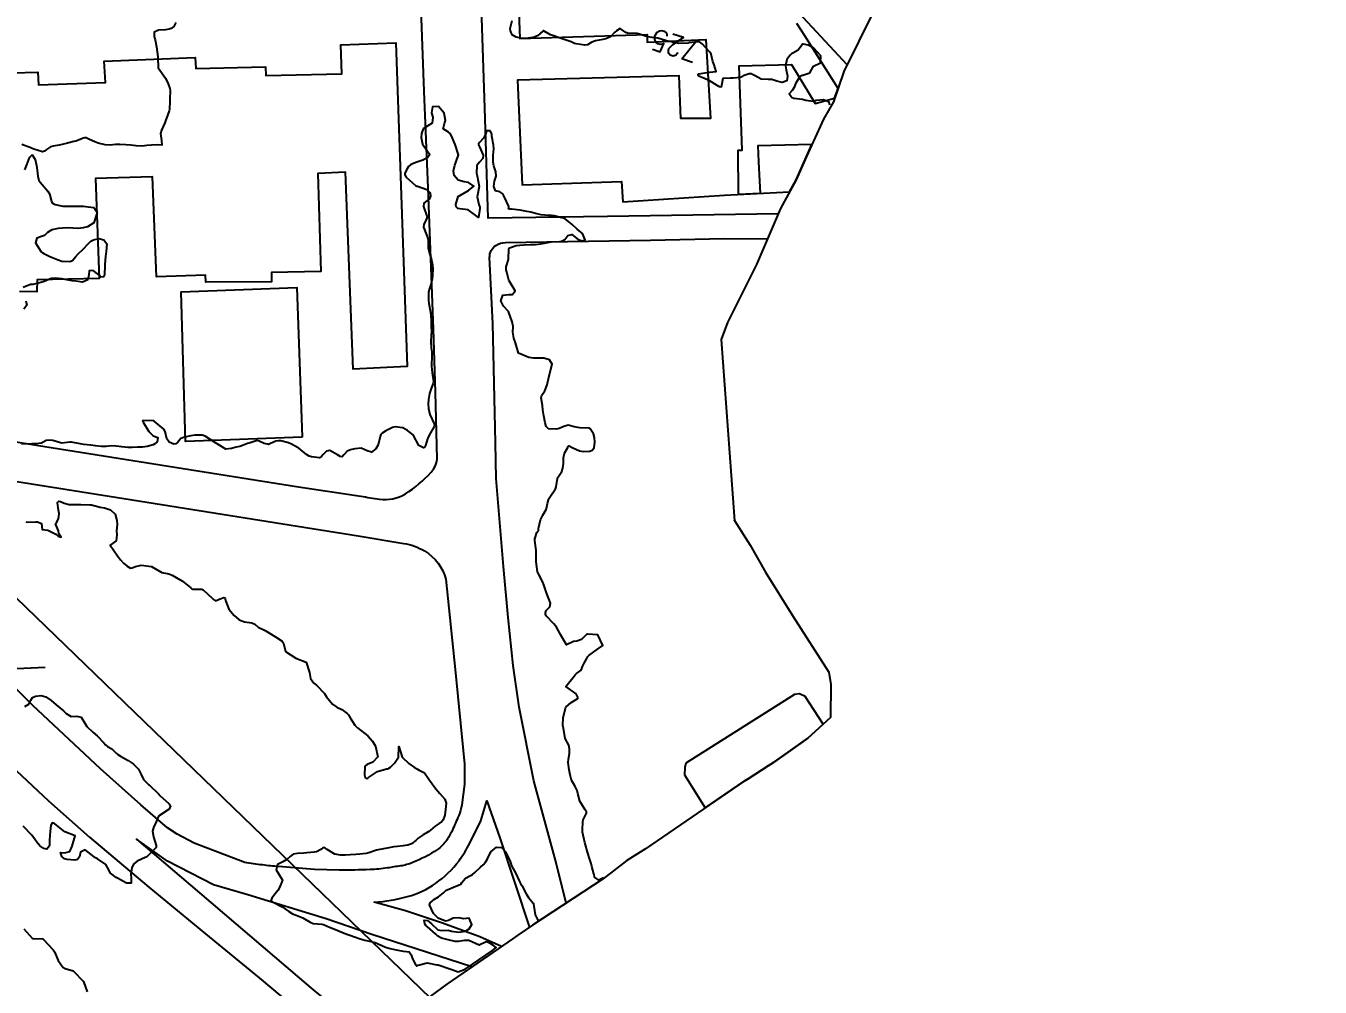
# Model space of a CAD drawing. Header units: metres. Extents: x 318500 to 325275, y 7408834 to 7428799.
# Drawn here: x 323143.9 to 323392.8, y 7418197.3 to 7418382.2 of the extents above; entities that cross this region are included whole.
import ezdxf
from ezdxf.enums import TextEntityAlignment as Align

# ---------------------------------------------------------------- set-up
doc = ezdxf.new("R2010")
doc.units = ezdxf.units.M
doc.header["$MEASUREMENT"] = 0
doc.linetypes.add('CONTINUO', pattern=[0])
for name, color, linetype in [('Area', 45, 'Continuous'), ('Cotas', 45, 'Continuous'), ('Curvas de Nivel 1m', 11, 'Continuous'), ('Curvas de Nivel 5m', 15, 'Continuous'), ('Edificações', 30, 'Continuous'), ('Linha Férrea', 20, 'Continuous'), ('Pontes_Viadutos_Tubos', 190, 'Continuous'), ('TEXTO', 45, 'Continuous'), ('Vias Primárias', 230, 'Continuous')]:
    doc.layers.add(name, color=color, linetype=linetype)
doc.styles.add('Style-STANDARD', font='STANDARD.shx')

msp = doc.modelspace()

# ---------------------------------------------------------------- linework, layer by layer
at = {"layer": 'Area'}
msp.add_lwpolyline([(323306.92, 7418385.12), (323301.18, 7418373.44), (323299.16, 7418367.65), (323297.25, 7418364.28), (323293.96, 7418357.09), (323292.01, 7418352.63), (323288.96, 7418347.12), (323284.39, 7418336.35), (323278.77, 7418325.17), (323277.55, 7418321.89), (323280.14, 7418287.01), (323280.12, 7418287.04), (323283.13, 7418282.34), (323286.11, 7418277.09), (323291.3, 7418268.75), (323298.31, 7418257.85), (323298.69, 7418255.47), (323298.58, 7418249.18), (323294.24, 7418245.16), (323290.47, 7418242.49), (323287.66, 7418240.47), (323286.6, 7418239.85), (323282.77, 7418237.32), (323281.98, 7418236.92), (323263.01, 7418223.88), (323259.44, 7418221.62), (323254.88, 7418218.11), (323241.32, 7418209.2), (323238.46, 7418207.24), (323237.36, 7418206.51), (323232.83, 7418203.36), (323224.8, 7418197.83), (323221.67, 7418195.52)], dxfattribs=at)
at = {"layer": 'Curvas de Nivel 1m', "elevation": 724, "flags": 128}
for points in [[(323254.96, 7418218.3), (323254.05, 7418217.84), (323253.25, 7418218.4), (323253.14, 7418218.92), (323253.12, 7418219.04), (323252.72, 7418220.49), (323252.57, 7418221.05), (323252.27, 7418222.03), (323251.97, 7418223.06), (323251.34, 7418225.07), (323250.94, 7418227.07), (323250.91, 7418227.54), (323250.98, 7418229.07), (323251.04, 7418229.43), (323251.41, 7418230.2), (323251.71, 7418230.77), (323251.66, 7418231.07), (323251.57, 7418231.21), (323251.42, 7418231.37), (323250.41, 7418233.08), (323250.02, 7418234.53), (323249.88, 7418235.09), (323249.48, 7418235.9), (323248.81, 7418237.1), (323248.51, 7418238.11), (323248.33, 7418239.11), (323248.14, 7418240.51), (323248.2, 7418241.11), (323248.42, 7418242.25), (323248.42, 7418243.11), (323248.29, 7418243.82), (323247.6, 7418245.12), (323247.23, 7418247.13), (323247.15, 7418247.61), (323247.21, 7418249.13), (323247.68, 7418251.12), (323248.75, 7418252.05), (323249.7, 7418252.61), (323249.99, 7418252.8), (323250, 7418253.09), (323249.72, 7418253.72), (323247.74, 7418255.12), (323249.28, 7418257.1), (323249.49, 7418257.37), (323249.77, 7418257.64), (323250.63, 7418258.23), (323250.95, 7418259.08), (323251.24, 7418259.63), (323251.81, 7418260.61), (323251.97, 7418260.91), (323252.11, 7418261.07), (323253.83, 7418262.29), (323254.84, 7418263.02), (323253.87, 7418265.04), (323251.87, 7418265.2), (323251.77, 7418265.18), (323251.65, 7418265.07), (323250.75, 7418264.19), (323249.85, 7418263.87), (323249.17, 7418263.78), (323247.84, 7418263.12), (323246.71, 7418265.14), (323245.89, 7418266.51), (323245.38, 7418267.16), (323243.92, 7418268.73), (323243.78, 7418269.04), (323243.77, 7418269.17), (323243.78, 7418269.32), (323243.93, 7418269.76), (323244.65, 7418270.45), (323244.76, 7418271.16), (323243.98, 7418273.17), (323243.48, 7418274.66), (323243.27, 7418275.18), (323242.44, 7418276.78), (323242.27, 7418277.2), (323242.05, 7418278.59), (323242.02, 7418279.2), (323242, 7418281.13), (323242, 7418281.2), (323241.98, 7418281.3), (323241.76, 7418283.21), (323241.77, 7418283.55), (323242.13, 7418284.72), (323242.31, 7418285.02), (323242.42, 7418285.2), (323242.45, 7418285.51), (323242.82, 7418287.19), (323243.26, 7418288.1), (323243.91, 7418289.18), (323244, 7418289.38), (323244.21, 7418290.3), (323244.37, 7418291.03), (323244.4, 7418291.18), (323244.6, 7418291.55), (323245.7, 7418293.16), (323245.87, 7418293.53), (323246.11, 7418295.15), (323246.12, 7418295.3), (323246.28, 7418295.51), (323246.97, 7418296.46), (323247.16, 7418297.14), (323247.24, 7418298.06), (323247.28, 7418299.14), (323247.46, 7418300), (323248.08, 7418301.12), (323248.18, 7418301.29), (323248.35, 7418301.43), (323248.91, 7418301.11), (323250.34, 7418300.47), (323251.09, 7418300.34), (323252.34, 7418300.41), (323252.8, 7418300.61), (323253.16, 7418301.06), (323253.31, 7418302.11), (323253.23, 7418303.06), (323253.06, 7418303.73), (323252.4, 7418304.73), (323252.15, 7418304.82), (323250.4, 7418304.88), (323249.3, 7418305.11), (323248.4, 7418305.36), (323248.14, 7418305.39), (323247.33, 7418305.14), (323246.4, 7418304.79), (323245.89, 7418304.65), (323244.4, 7418304.71), (323243.91, 7418305.18), (323243.75, 7418305.84), (323243.5, 7418307.19), (323243.27, 7418308.37), (323243.19, 7418309.19), (323242.98, 7418310.69), (323243.09, 7418311.19), (323243.64, 7418312.04), (323244.11, 7418313.18), (323244.19, 7418313.51), (323244.54, 7418315.18), (323245.09, 7418317.17), (323244.57, 7418317.96), (323243.46, 7418318.31), (323242.58, 7418318.33), (323241.47, 7418318.32), (323240.58, 7418318.43), (323238.59, 7418319.26), (323238.03, 7418321.27), (323237.74, 7418322.15), (323237.54, 7418323.27), (323237.56, 7418324.37), (323237.41, 7418325.27), (323236.7, 7418327.28), (323235.73, 7418328.32), (323235.23, 7418329.3), (323235.59, 7418330.44), (323236.74, 7418330.57), (323237.46, 7418330.55), (323237.97, 7418331.27), (323236.78, 7418333.15), (323236.73, 7418333.28), (323236.37, 7418334.86), (323236.25, 7418335.29), (323236.23, 7418335.87), (323236.67, 7418337.28), (323236.69, 7418337.43), (323236.74, 7418339.28), (323236.86, 7418339.52), (323238.14, 7418340), (323238.87, 7418340.07), (323239.72, 7418340.1), (323240.87, 7418340.15), (323241.85, 7418340.19), (323242.87, 7418340.31), (323243.61, 7418340.46), (323244.88, 7418340.69), (323246.48, 7418340.76), (323246.88, 7418340.8), (323247.53, 7418341.14), (323248.09, 7418341.93), (323248.89, 7418342.09), (323250.05, 7418341.11), (323250.88, 7418340.9), (323251.44, 7418341.09), (323250.9, 7418342.27), (323249.88, 7418343.11), (323248.92, 7418344.02), (323247.61, 7418345.14), (323247.08, 7418345.29), (323246.94, 7418345.32), (323245.49, 7418345.71), (323244.95, 7418345.75), (323244.39, 7418345.74), (323242.95, 7418345.88), (323241.88, 7418346.15), (323240.95, 7418346.38), (323240.24, 7418346.53), (323238.95, 7418346.75), (323237.29, 7418346.94), (323236.96, 7418346.94), (323236.69, 7418347.02), (323236.75, 7418347.28), (323236.74, 7418347.51), (323235.9, 7418349.3), (323235.59, 7418349.89), (323235, 7418350.29), (323234.2, 7418350.52), (323233.86, 7418351.33), (323233.99, 7418352.36), (323234.29, 7418353.32), (323234.22, 7418354.16), (323233.85, 7418355.33), (323233.74, 7418356), (323233.74, 7418357.33), (323233.87, 7418358.57), (323233.82, 7418359.33), (323233.47, 7418361.01), (323233.45, 7418361.34), (323233.42, 7418361.6), (323233.16, 7418362.06), (323232.47, 7418362.03), (323232.28, 7418361.35), (323231.88, 7418360.61), (323231.13, 7418359.81), (323230.92, 7418359.57), (323230.93, 7418359.36), (323231.11, 7418358.98), (323231.84, 7418357.35), (323231.73, 7418356.7), (323231.08, 7418356.03), (323230.59, 7418355.37), (323230.55, 7418353.87), (323230.64, 7418353.37), (323231.01, 7418351.36), (323230.66, 7418349.37), (323230.97, 7418347.88), (323231.17, 7418347.36), (323231.19, 7418347.12), (323230.93, 7418345.36), (323228.95, 7418346.84), (323227.32, 7418347.05), (323226.96, 7418347.09), (323226.6, 7418347.42), (323226.54, 7418347.85), (323226.99, 7418349.42), (323229, 7418350.56), (323230.01, 7418351.38), (323229.02, 7418352.12), (323228.16, 7418352.26), (323227.03, 7418352.56), (323226.22, 7418353.43), (323226.13, 7418354.35), (323226.38, 7418355.43), (323226.55, 7418355.95), (323227.09, 7418357.42), (323226.44, 7418359.43), (323225.94, 7418360.63), (323225.54, 7418361.44), (323225.15, 7418361.76), (323224.11, 7418362.41), (323224.38, 7418363.45), (323224.59, 7418364.04), (323224.32, 7418365.45), (323223.22, 7418366.71), (323222.07, 7418366.64), (323221.86, 7418365.49), (323222.1, 7418364.58), (323221.99, 7418363.49), (323221.16, 7418362.98), (323220.26, 7418362.41), (323219.96, 7418361.51), (323219.88, 7418360.78), (323220.16, 7418359.51), (323221.1, 7418358.16), (323221.55, 7418357.49), (323221.08, 7418356.83), (323220.21, 7418356.37), (323219.07, 7418356.01), (323217.87, 7418355.54), (323217.43, 7418355.18), (323217.05, 7418354.52), (323216.76, 7418353.83), (323216.75, 7418353.55), (323217.03, 7418353.14), (323218.79, 7418351.52), (323218.92, 7418351.43), (323219.01, 7418351.4), (323219.16, 7418351.37), (323221, 7418350.77), (323221.63, 7418350.12), (323221.69, 7418349.49), (323221.5, 7418348.98), (323220.98, 7418348.6), (323220.37, 7418348.11), (323220.31, 7418347.51), (323220.94, 7418345.84), (323221.04, 7418345.5), (323220.93, 7418345.08), (323220.38, 7418344.04), (323220.34, 7418343.51), (323220.89, 7418342.05), (323221.13, 7418341.5), (323221.21, 7418341.16), (323221.25, 7418339.49), (323221.56, 7418338.22), (323221.78, 7418337.49), (323222.05, 7418336.24), (323222.13, 7418335.48), (323222.07, 7418334.2), (323221.99, 7418333.48), (323221.73, 7418332.46), (323221.4, 7418331.49), (323221.3, 7418330.94), (323221.31, 7418329.49), (323221.36, 7418328.84), (323221.59, 7418327.49), (323221.77, 7418326.58), (323221.82, 7418325.48), (323221.81, 7418324.32), (323221.85, 7418323.48), (323221.84, 7418322.69), (323221.75, 7418321.48), (323221.82, 7418320.27), (323221.91, 7418319.48), (323221.94, 7418318.11), (323221.89, 7418317.48), (323221.86, 7418316.79), (323221.98, 7418315.48), (323222.24, 7418313.75), (323222.21, 7418313.47), (323221.72, 7418312.26), (323221.52, 7418311.48), (323221.33, 7418310.34), (323221.26, 7418309.49), (323221.32, 7418308.61), (323221.58, 7418307.48), (323222.4, 7418305.68), (323222.45, 7418305.47), (323222.4, 7418305.15), (323221.4, 7418303.48), (323221.08, 7418302.78), (323220.72, 7418301.49), (323220.61, 7418301.22), (323220.34, 7418301.02), (323219.42, 7418301.5), (323218.38, 7418303.52), (323217.26, 7418304.41), (323216.39, 7418304.91), (323214.89, 7418305.07), (323214.39, 7418304.95), (323213.12, 7418304.32), (323212.38, 7418303.87), (323212.1, 7418303.6), (323211.99, 7418303.22), (323211.62, 7418301.61), (323211.14, 7418300.82), (323210.33, 7418300.24), (323209.49, 7418300.48), (323208.34, 7418300.95), (323207.14, 7418300.86), (323206.33, 7418300.65), (323205.63, 7418300.39), (323205, 7418299.7), (323204.68, 7418299.34), (323204.31, 7418299.38), (323203.78, 7418299.72), (323202.33, 7418300.52), (323201.66, 7418300.41), (323201.05, 7418299.75), (323200.72, 7418299.35), (323200.31, 7418299.1), (323198.81, 7418299.29), (323198.32, 7418299.47), (323197.84, 7418299.79), (323196.34, 7418300.98), (323194.8, 7418301.83), (323194.49, 7418301.97), (323194.35, 7418302.03), (323192.91, 7418302.41), (323192.36, 7418302.4), (323191.93, 7418302.3), (323190.89, 7418301.88), (323190.53, 7418301.7), (323190.35, 7418301.72), (323189.68, 7418301.9), (323188.74, 7418302.3), (323188.36, 7418302.43), (323186.8, 7418301.94), (323186.44, 7418301.86), (323186.35, 7418301.84), (323185.04, 7418301.27), (323184.34, 7418301.14), (323183.43, 7418300.89), (323182.33, 7418300.77), (323180.35, 7418302.03), (323178.36, 7418303.31), (323177.78, 7418303.48), (323176.36, 7418303.47), (323175.62, 7418303.35), (323174.36, 7418303.07), (323173.66, 7418302.81), (323173.07, 7418302.12), (323172.68, 7418301.8), (323172.34, 7418301.75), (323171.45, 7418302.14), (323171, 7418302.8), (323170.66, 7418304.16), (323170.38, 7418304.64), (323168.57, 7418306.19), (323168.4, 7418306.26), (323168.32, 7418306.27), (323166.4, 7418306.29), (323166.34, 7418306.27), (323166.27, 7418306.21), (323166.4, 7418306), (323167.53, 7418304.2), (323168.36, 7418303.38), (323169.22, 7418303.04), (323169.13, 7418302.18), (323168.7, 7418301.83), (323168.34, 7418301.65), (323167.21, 7418301.33), (323166.33, 7418301.2), (323165.42, 7418301.14), (323164.33, 7418301.09), (323163.49, 7418301.09), (323162.33, 7418301.21), (323161.24, 7418301.37), (323160.34, 7418301.42), (323159.31, 7418301.33), (323158.33, 7418301.31), (323157.23, 7418301.44), (323156.34, 7418301.58), (323154.99, 7418301.71), (323154.34, 7418301.8), (323152.63, 7418302.11), (323152.35, 7418302.12), (323150.81, 7418301.96), (323150.34, 7418302.07), (323149.07, 7418302.44), (323148.35, 7418302.5), (323147.78, 7418302.46), (323146.89, 7418301.92), (323146.34, 7418301.89), (323145.03, 7418301.81), (323144.34, 7418301.78), (323143.04, 7418301.82)], [(323143.85, 7418286.8), (323144.13, 7418286.77), (323145.79, 7418286.83), (323146.13, 7418286.8), (323146.88, 7418286.47), (323146.99, 7418285.34), (323148.12, 7418285.2), (323149.61, 7418284.44), (323150.1, 7418284.02), (323150.67, 7418283.86), (323150.29, 7418284.43), (323150.24, 7418284.55), (323150.12, 7418285.07), (323149.58, 7418286.44), (323149.83, 7418286.74), (323150.15, 7418287.43), (323150.25, 7418288.33), (323150.25, 7418288.43), (323150.17, 7418289.08), (323149.98, 7418290.43), (323150.01, 7418290.61), (323150.19, 7418290.75), (323150.5, 7418290.73), (323151.24, 7418290.41), (323152.19, 7418290.17), (323152.43, 7418290.15), (323154.19, 7418290.12), (323154.44, 7418290.11), (323156.19, 7418290.1), (323156.48, 7418290.05), (323158.18, 7418289.62), (323158.99, 7418289.49), (323160.17, 7418289.11), (323161.02, 7418288.28), (323161.39, 7418287.03), (323161.41, 7418286.28), (323161.33, 7418285.06), (323161.34, 7418284.28), (323161.21, 7418283.17), (323160.08, 7418282.29), (323161.47, 7418280.28), (323162.04, 7418279.51), (323162.62, 7418278.84), (323163.32, 7418278.25), (323164.02, 7418277.9), (323164.32, 7418277.94), (323164.95, 7418278.23), (323166.03, 7418278.46), (323168.03, 7418278.19), (323170.01, 7418277.03), (323171.38, 7418276.77), (323172.01, 7418276.55), (323172.8, 7418276.12), (323173.99, 7418275.36), (323175.59, 7418274.09), (323175.79, 7418273.91), (323175.97, 7418273.86), (323177.73, 7418273.82), (323177.97, 7418273.72), (323179.73, 7418272.03), (323179.95, 7418271.85), (323180.35, 7418271.61), (323181.23, 7418272.01), (323181.95, 7418272.24), (323182.1, 7418272.15), (323182.18, 7418272), (323182.29, 7418271.65), (323182.92, 7418269.99), (323183.9, 7418268.79), (323184.88, 7418267.96), (323185.89, 7418267.53), (323187.31, 7418267.35), (323187.88, 7418267.1), (323188.52, 7418266.56), (323189.87, 7418265.89), (323191.85, 7418264.7), (323193.13, 7418263.85), (323193.44, 7418263.45), (323193.82, 7418261.84), (323195.8, 7418260.56), (323197.79, 7418259.79), (323198.39, 7418257.78), (323198.62, 7418256.65), (323199.27, 7418255.77), (323199.73, 7418255.39), (323201.29, 7418253.74), (323201.7, 7418253.16), (323202.86, 7418251.72), (323203.67, 7418251.17), (323204.64, 7418250.66), (323205.66, 7418249.89), (323205.78, 7418249.79), (323205.91, 7418249.68), (323206.22, 7418249.1), (323207.15, 7418247.66), (323207.62, 7418247.18), (323209.6, 7418245.63), (323210.55, 7418244.58), (323211.1, 7418243.61), (323211.55, 7418241.6), (323210.58, 7418240.57), (323209.53, 7418240.13), (323209.22, 7418239.94), (323209.07, 7418239.63), (323209.02, 7418238.12), (323209.09, 7418237.63), (323209.5, 7418237.42), (323209.64, 7418237.48), (323209.79, 7418237.63), (323211.51, 7418238.77), (323213.19, 7418239.25), (323213.52, 7418239.3), (323213.7, 7418239.39), (323213.97, 7418239.57), (323214.73, 7418240.36), (323215.55, 7418241.55), (323215.58, 7418243.55), (323216.22, 7418241.54), (323217.53, 7418240.27), (323218.63, 7418239.5), (323219.21, 7418239.18), (323219.52, 7418239.04), (323220.54, 7418238.51), (323221.25, 7418237.47), (323221.49, 7418237.08), (323222.68, 7418235.45), (323223.46, 7418234.55), (323224.46, 7418233.42), (323224.67, 7418232.66), (323224.59, 7418231.42), (323224.47, 7418230.36), (323224.14, 7418229.43), (323223.8, 7418229.02), (323223.38, 7418228.75), (323222.56, 7418228.26), (323221.71, 7418227.46), (323221.36, 7418227.2), (323220.26, 7418226.57), (323219.34, 7418225.93), (323218.88, 7418225.5), (323218.01, 7418224.83), (323217.33, 7418224.59), (323216.4, 7418224.46), (323215.32, 7418224.35), (323214.61, 7418224.26), (323213.32, 7418224.01), (323212.96, 7418223.93), (323211.31, 7418223.6), (323209.82, 7418223.1), (323209.3, 7418222.99), (323208.11, 7418222.83), (323207.3, 7418222.78), (323206.24, 7418222.72), (323205.29, 7418222.66), (323204.35, 7418222.64), (323203.3, 7418222.85), (323201.82, 7418223.72), (323201.32, 7418224.14), (323200.96, 7418224.09), (323200.62, 7418223.74), (323199.77, 7418223.29), (323199.3, 7418223.25), (323197.93, 7418223.14), (323197.3, 7418223.03), (323196.11, 7418222.98), (323195.3, 7418222.83), (323194.7, 7418222.41), (323194.07, 7418221.83), (323193.28, 7418221.36), (323192.28, 7418220.84), (323191.98, 7418219.85), (323193.23, 7418217.84), (323192.64, 7418216.42), (323192.34, 7418215.85), (323191.84, 7418215.21), (323191.19, 7418214.4), (323191, 7418213.86), (323191.18, 7418213.73), (323191.41, 7418213.62), (323193.16, 7418212.72), (323194.44, 7418211.82), (323195.14, 7418211.36), (323195.84, 7418211.1), (323197.13, 7418210.62), (323198.55, 7418209.77), (323199.12, 7418209.51), (323200.77, 7418209.39), (323201.12, 7418209.31), (323202.23, 7418208.83), (323203.11, 7418208.51), (323205.1, 7418207.68), (323207.09, 7418206.95), (323208.17, 7418206.55), (323209.08, 7418206.28), (323210.76, 7418205.92), (323211.07, 7418205.84), (323211.63, 7418205.59), (323213.06, 7418204.98), (323213.92, 7418204.7), (323215.05, 7418204.43), (323216.41, 7418204.16), (323217.05, 7418204.13), (323217.6, 7418204.06), (323217.95, 7418203.51), (323218.23, 7418202.7), (323218.86, 7418201.49), (323219.02, 7418201.37), (323219.13, 7418201.38), (323219.3, 7418201.49), (323221.03, 7418201.97), (323222.89, 7418201.57), (323223.02, 7418201.55), (323223.15, 7418201.57), (323223.55, 7418201.43), (323225.01, 7418200.92), (323225.76, 7418200.65), (323227, 7418200.19), (323228.36, 7418200.71), (323233.62, 7418204.34), (323234.3, 7418204.91), (323233.78, 7418205.29), (323233.08, 7418205.75), (323232.38, 7418206.01), (323231.07, 7418205.33), (323229.08, 7418206.27), (323228.19, 7418206.26), (323227.08, 7418206.03), (323226.41, 7418206.06), (323225.08, 7418206.34), (323223.81, 7418206.71), (323223.09, 7418207.09), (323222.71, 7418207.44), (323221.11, 7418208.88), (323220.8, 7418209.15), (323220.57, 7418209.47), (323220.46, 7418210.14), (323221.13, 7418210.08), (323221.87, 7418209.45), (323223.11, 7418208.26), (323223.82, 7418208.15), (323225.11, 7418208.2), (323225.73, 7418208.02), (323227.1, 7418207.86), (323228.42, 7418208.06), (323229.11, 7418208.46), (323229.62, 7418209.35), (323229.14, 7418210.53), (323228.1, 7418210.4), (323227.14, 7418210.57), (323226.03, 7418210.51), (323225.13, 7418210.07), (323224.55, 7418209.99), (323223.14, 7418210.56), (323222.24, 7418211.45), (323221.52, 7418213.11), (323221.61, 7418213.46), (323222.44, 7418214.19), (323223.19, 7418214.65), (323224.16, 7418215.43), (323224.72, 7418215.9), (323225.21, 7418216.14), (323226.1, 7418216.51), (323227.22, 7418216.97), (323227.5, 7418217.1), (323227.69, 7418217.38), (323228.4, 7418218.21), (323229.25, 7418218.7), (323229.71, 7418218.9), (323230.2, 7418219.35), (323231.27, 7418220.38), (323231.79, 7418220.81), (323232.29, 7418221.32), (323232.67, 7418221.94), (323233.31, 7418223.31), (323234.4, 7418224.22), (323235.32, 7418224.13), (323236.13, 7418223.27), (323236.93, 7418221.61), (323237.05, 7418221.25), (323237.1, 7418221.08), (323237.27, 7418220.61), (323238.02, 7418219.24), (323238.76, 7418217.71), (323238.99, 7418217.23), (323239.22, 7418216.81), (323240.09, 7418215.22), (323240.52, 7418214.54), (323241.19, 7418213.76), (323241.4, 7418213.42), (323241.47, 7418213.2), (323241.54, 7418212.83), (323241.79, 7418211.19), (323242.26, 7418210.31), (323242.55, 7418210.12)]]:
    msp.add_lwpolyline(points, dxfattribs=at)
at = {"layer": 'Curvas de Nivel 5m', "elevation": 725, "flags": 128}
for points in [[(323172.68, 7418382.89), (323172.32, 7418382.15), (323171.81, 7418381.75), (323171.4, 7418381.6), (323170.73, 7418381.5), (323169.4, 7418381.42), (323168.55, 7418381.04), (323168.57, 7418380.2), (323168.73, 7418379.55), (323168.96, 7418378.2), (323169.23, 7418376.29), (323169.26, 7418376.19), (323169.27, 7418376.13), (323169.31, 7418374.19), (323170.7, 7418372.17), (323171.26, 7418371.06), (323171.56, 7418370.16), (323171.62, 7418369.79), (323171.58, 7418368.16), (323171.56, 7418367.82), (323171.47, 7418366.16), (323171.43, 7418365.92), (323171.19, 7418365.19), (323170.89, 7418364.45), (323170.8, 7418364.17), (323170.57, 7418363.58), (323169.93, 7418362.18), (323169.77, 7418361.55), (323169.92, 7418360.18), (323169.99, 7418359.3), (323169.11, 7418359.33), (323168, 7418359.31), (323167.1, 7418359.2), (323166.23, 7418359.1), (323165.1, 7418359.15), (323164.06, 7418359.3), (323163.11, 7418359.36), (323161.97, 7418359.43), (323161.11, 7418359.43), (323160.1, 7418359.31), (323159.11, 7418359.33), (323157.76, 7418359.69), (323157.11, 7418359.92), (323156.11, 7418360.37), (323155.44, 7418360.69), (323155.12, 7418360.71), (323154.86, 7418360.65), (323154.29, 7418360.39), (323153.45, 7418360.06), (323153.11, 7418359.98), (323151.85, 7418359.68), (323151.11, 7418359.47), (323150.27, 7418359.27), (323149.1, 7418359.08), (323148.61, 7418358.95), (323147.86, 7418358.47), (323147.45, 7418358.11), (323147.08, 7418358), (323145.43, 7418358.5), (323145.09, 7418358.65), (323144.83, 7418358.78), (323143.1, 7418359.43)], [(323298.5, 7418367), (323298.36, 7418367.59), (323297.25, 7418367.98), (323295.86, 7418367.89), (323295.25, 7418367.72), (323293.87, 7418367.91), (323293.25, 7418368.09), (323291.54, 7418368.28), (323291.26, 7418368.38), (323291.03, 7418368.57), (323290.65, 7418369.19), (323291.27, 7418369.9), (323291.73, 7418370.56), (323292.01, 7418371.28), (323292.77, 7418372.55), (323293.13, 7418372.73), (323293.31, 7418372.77), (323294.64, 7418373.2), (323295.34, 7418374.51), (323296.68, 7418375.16), (323296.75, 7418376.5), (323295.38, 7418377.94), (323294.31, 7418378.53), (323293.39, 7418378.75), (323293.23, 7418378.7), (323293.1, 7418378.54), (323292.36, 7418377.57), (323291.37, 7418376.98), (323291.11, 7418376.83), (323290.84, 7418376.58), (323290.19, 7418375.75), (323289.96, 7418374.58), (323290.1, 7418373.81), (323290.32, 7418372.58), (323290.21, 7418371.66), (323289.29, 7418371.35), (323288.29, 7418371.61), (323287.3, 7418371.95), (323286.61, 7418371.94), (323285.3, 7418371.98), (323284.13, 7418372.66), (323283.32, 7418373.03), (323282.95, 7418373.04), (323282.01, 7418372.69), (323281.56, 7418372.44), (323281.3, 7418372.33), (323279.86, 7418372.16), (323279.3, 7418372.19), (323277.93, 7418372.12), (323277.63, 7418370.75), (323277.59, 7418370.43), (323277.28, 7418370.49), (323277.1, 7418370.58), (323276.82, 7418370.76), (323275.29, 7418371.75), (323273.75, 7418372.36), (323273.31, 7418372.59), (323273.14, 7418372.81), (323273.17, 7418372.95), (323273.31, 7418373), (323274.84, 7418373.26), (323275.32, 7418373.32), (323276.59, 7418373.49), (323276.21, 7418374.77), (323275.97, 7418375.4), (323275.63, 7418376.78), (323275.37, 7418377.18), (323273.91, 7418378.8), (323273.4, 7418379.16), (323273.05, 7418379.16), (323271.39, 7418378.95), (323271.28, 7418378.94), (323269.39, 7418378.86), (323267.4, 7418379.27), (323266.87, 7418379.42), (323265.4, 7418379.85), (323264.33, 7418380), (323263.41, 7418380.16), (323261.66, 7418380.72), (323261.42, 7418380.78), (323259.54, 7418380.87), (323259.42, 7418380.88), (323259.22, 7418380.99), (323258.17, 7418381.75), (323257.42, 7418381.3), (323257.15, 7418381.02), (323256.31, 7418380.13), (323255.4, 7418379.78), (323254.8, 7418379.65), (323253.39, 7418379.35), (323252.69, 7418379.08), (323251.88, 7418378.6), (323251.38, 7418378.54), (323249.71, 7418378.8), (323249.39, 7418378.88), (323248.72, 7418379.14), (323247.39, 7418379.61), (323246.25, 7418380.02), (323245.4, 7418380.33), (323244.76, 7418380.54), (323243.52, 7418381.21), (323243.41, 7418381.26), (323243.35, 7418381.27), (323243.28, 7418381.21), (323242.27, 7418380.35), (323241.4, 7418380.03), (323239.97, 7418379.82), (323239.4, 7418379.81), (323238.17, 7418380.05), (323237.4, 7418380.55), (323237.04, 7418381.29), (323237, 7418381.71), (323237.36, 7418383.29)], [(323143.7, 7418354.52), (323144.06, 7418355.51), (323144.47, 7418356.52), (323144.62, 7418356.96), (323145.07, 7418357.44), (323145.63, 7418356.5), (323145.92, 7418355.37), (323146.06, 7418354.49), (323146.18, 7418353.34), (323146.38, 7418352.49), (323147, 7418351.71), (323148.12, 7418350.46), (323148.41, 7418349.9), (323148.81, 7418348.45), (323148.96, 7418348.14), (323149.53, 7418347.86), (323150.95, 7418347.57), (323151.82, 7418347.54), (323152.95, 7418347.57), (323153.77, 7418347.57), (323154.95, 7418347.52), (323155.88, 7418347.43), (323156.94, 7418347.27), (323157.6, 7418346.34), (323156.91, 7418344.35), (323155.71, 7418343.55), (323154.89, 7418343.36), (323154, 7418343.28), (323152.89, 7418343.33), (323151.88, 7418343.4), (323150.89, 7418343.32), (323150.08, 7418343.24), (323148.89, 7418343.02), (323148.03, 7418342.46), (323147.44, 7418341.9), (323146.87, 7418341.68), (323146, 7418341.36), (323145.69, 7418340.5), (323146.82, 7418338.79), (323147, 7418338.65), (323147.31, 7418338.47), (323148.32, 7418337.95), (323148.82, 7418337.74), (323150.06, 7418337.19), (323150.81, 7418336.95), (323152.32, 7418336.89), (323152.81, 7418337.1), (323153.39, 7418337.82), (323153.91, 7418338.38), (323154.84, 7418339.23), (323155.94, 7418340.36), (323156.39, 7418340.82), (323156.86, 7418341.07), (323157.88, 7418341.32), (323158.86, 7418341.09), (323159.42, 7418340.31), (323159.34, 7418338.81), (323159.23, 7418338.31), (323159.19, 7418337.95), (323159.05, 7418336.32), (323159.05, 7418336.07), (323158.98, 7418334.32), (323158.77, 7418333.95), (323158.3, 7418333.86), (323157.9, 7418334.33), (323156.78, 7418335.2), (323156.05, 7418335.08), (323155.96, 7418334.36), (323155.77, 7418333.35), (323154.76, 7418332.95), (323153.49, 7418333.12), (323152.76, 7418333.21), (323151.72, 7418333.38), (323150.76, 7418333.54), (323149.49, 7418333.71), (323148.76, 7418333.64), (323147.36, 7418333.07), (323146.75, 7418332.84), (323145.22, 7418332.5), (323144.74, 7418332.46), (323143.37, 7418331.88)], [(323143.86, 7418329.36), (323144.03, 7418328.52), (323143.46, 7418327.74)], [(323143.66, 7418251.26), (323144.46, 7418251.7), (323144.85, 7418252.49), (323145.15, 7418253.03), (323145.69, 7418253.26), (323146.79, 7418253.36), (323147.69, 7418253.14), (323148.73, 7418252.43), (323149.67, 7418251.62), (323151.13, 7418250.41), (323151.64, 7418249.9), (323152.6, 7418249.35), (323153.64, 7418249.39), (323154.5, 7418249.21), (323155, 7418248.35), (323155.62, 7418247.4), (323156.77, 7418246.33), (323157.59, 7418245.64), (323158.87, 7418244.3), (323159.16, 7418243.89), (323159.56, 7418243.6), (323160.41, 7418243.13), (323161.25, 7418242.26), (323161.55, 7418242.02), (323162.07, 7418241.73), (323163.53, 7418240.89), (323164.51, 7418240.23), (323165.51, 7418239.23), (323166.05, 7418238.2), (323166.52, 7418237.23), (323167.47, 7418236.26), (323167.58, 7418236.18), (323169.44, 7418234.37), (323169.66, 7418234.16), (323171.42, 7418232.57), (323171.66, 7418232.13), (323171.4, 7418231.5), (323169.39, 7418230.16), (323168.81, 7418228.73), (323168.49, 7418228.17), (323168.21, 7418227.3), (323168.39, 7418226.17), (323168.93, 7418224.55), (323168.91, 7418224.16), (323168.13, 7418223.34), (323167.28, 7418222.49), (323167.13, 7418222.34), (323166.84, 7418222.19), (323165.27, 7418221.48), (323164.58, 7418220.9), (323164.23, 7418220.23), (323164.03, 7418219.02), (323164.15, 7418218.23), (323164.15, 7418217.29), (323163.22, 7418217.3), (323161.48, 7418218.26), (323161.23, 7418218.37), (323160.13, 7418219.17), (323159.56, 7418220.29), (323159.26, 7418220.85), (323157.63, 7418221.96), (323157.28, 7418222.12), (323157, 7418222.32), (323155.3, 7418223.68), (323154.4, 7418223.24), (323154.16, 7418222.36), (323153.82, 7418221.81), (323153.27, 7418221.69), (323151.82, 7418221.84), (323151.27, 7418221.95), (323150.77, 7418222.41), (323150.51, 7418223.18), (323151.29, 7418223.09), (323152.31, 7418223.37), (323152.78, 7418224.38), (323153.33, 7418226.37), (323151.34, 7418227.17), (323149.77, 7418228.42), (323149.37, 7418228.78), (323148.9, 7418228.89), (323148.67, 7418228.43), (323148.54, 7418227.23), (323148.47, 7418226.43), (323148.4, 7418225.52), (323148.43, 7418224.43), (323147.91, 7418223.83), (323147.3, 7418223.93), (323146.58, 7418224.46), (323145.99, 7418225.14), (323145.33, 7418226.09), (323145.03, 7418226.48), (323143.36, 7418228.26)], [(323143.47, 7418208.5), (323145.07, 7418206.7), (323145.23, 7418206.63), (323147.07, 7418206.56), (323147.16, 7418206.53), (323147.23, 7418206.45), (323149.04, 7418204.53), (323149.14, 7418204.42), (323149.37, 7418204.08), (323150.08, 7418202.41), (323151, 7418201.12), (323151.43, 7418200.83), (323152.99, 7418200.37), (323154.96, 7418198.34), (323155.64, 7418196.33)]]:
    msp.add_lwpolyline(points, dxfattribs=at)
at = {"layer": 'Edificações'}
for points in [[(323237.37, 7418418.29), (323238.84, 7418379.8), (323263.35, 7418380.56), (323263.35, 7418379.11), (323274.66, 7418379.6), (323275.56, 7418364.4), (323269.84, 7418364.4), (323269.51, 7418372.62), (323238.43, 7418371.81), (323239.3, 7418351.64), (323258.39, 7418352.27), (323258.64, 7418348.38), (323278.25, 7418349.64), (323290.72, 7418350.3), (323292.01, 7418352.63), (323293.96, 7418357.09), (323295.03, 7418359.43), (323284.61, 7418359.17), (323284.74, 7418356.1), (323285.08, 7418350), (323280.91, 7418349.78), (323280.82, 7418358.3), (323281.65, 7418358.3), (323281.03, 7418374.54), (323291.11, 7418374.82), (323295.65, 7418367.28), (323299.4, 7418368.34), (323300.05, 7418370.21), (323293.64, 7418380.33), (323292.1, 7418382.71)], [(323141.21, 7418373.22), (323146.17, 7418373.32), (323146.31, 7418370.91), (323159.17, 7418371.37), (323158.94, 7418375.44), (323176.44, 7418376.18), (323176.58, 7418374.04), (323189.96, 7418374.37), (323190.01, 7418372.69), (323204.61, 7418373.03), (323204.47, 7418378.57), (323215.04, 7418379.01), (323217.17, 7418316.69), (323206.78, 7418316.19), (323205.33, 7418354.06), (323200.02, 7418353.83), (323200.6, 7418334.99), (323191.12, 7418334.81), (323191.12, 7418333), (323178.47, 7418332.93), (323178.42, 7418334.29), (323168.97, 7418333.98), (323168.21, 7418353.22), (323157.25, 7418352.9), (323157.95, 7418333.63), (323146.03, 7418333.37), (323145.98, 7418331.06), (323142.66, 7418331.11)]]:
    msp.add_lwpolyline(points, dxfattribs=at)
for points in [[(323196.98, 7418303.08), (323174.58, 7418302.29), (323173.71, 7418331.06), (323195.98, 7418331.92)], [(323270.77, 7418240.38), (323270.59, 7418239.51), (323270.5, 7418238.12), (323274.5, 7418231.78), (323281.98, 7418236.92), (323282.77, 7418237.32), (323286.6, 7418239.85), (323287.66, 7418240.47), (323290.47, 7418242.49), (323294.24, 7418245.16), (323297.19, 7418247.89), (323293.72, 7418253.2), (323292.67, 7418253.68), (323291.71, 7418253.59)]]:
    msp.add_lwpolyline(points, close=True, dxfattribs=at)
at = {"layer": 'Linha Férrea'}
for points in [[(323318.17, 7418898.23), (323303.7, 7418864.83, 0.016709), (323274.18, 7418784.72, -0.035367), (323251.3, 7418730.96), (323150.8, 7418532.23, -0.11004), (322987.22, 7418339.83, -0.043194), (322935.02, 7418307.81), (322758.73, 7418217.45), (322579.69, 7418123.41, 0.015591), (322512.53, 7418085.27, 0.028884), (322446.68, 7418037.34, 0.09114), (322311.04, 7417869.94), (322250.35, 7417758.08, 0.01377), (322231.11, 7417719.38, -0.006143), (322196.38, 7417647.06, -0.005702), (322169.67, 7417596.02)], [(322169.67, 7417596.02, 0.005702), (322196.38, 7417647.06, 0.006143), (322231.11, 7417719.38, -0.01377), (322250.35, 7417758.08), (322311.04, 7417869.94, -0.09114), (322446.68, 7418037.34, -0.028884), (322512.53, 7418085.27, -0.015591), (322579.69, 7418123.41), (322758.73, 7418217.45), (322935.02, 7418307.81, 0.043194), (322987.22, 7418339.83, 0.11004), (323150.8, 7418532.23), (323251.3, 7418730.96, 0.035367), (323274.18, 7418784.72, -0.016709), (323303.7, 7418864.83), (323318.17, 7418898.23)]]:
    msp.add_lwpolyline(points, format="xyb", dxfattribs=at)
at = {"layer": 'Pontes_Viadutos_Tubos'}
msp.add_lwpolyline([(323147.59, 7418258.79), (323140.77, 7418258.48), (323135.72, 7418263.47), (323122.98, 7418276.62), (323114.26, 7418286.57), (323105.4, 7418296.88), (323093.12, 7418311.5), (323082.52, 7418325.25), (323072.56, 7418338.59), (323065.11, 7418349.48), (323058.45, 7418359.18), (323050.82, 7418371.15), (323045.01, 7418380.73), (323034.36, 7418398.21), (323027.38, 7418411.72), (323022.51, 7418421.83), (323016.9, 7418432.43), (323011.01, 7418445.15), (323004.46, 7418460.19), (322996.49, 7418480.48), (322990.19, 7418497.64), (322992.36, 7418504.29)], dxfattribs=at)
at = {"layer": 'TEXTO', "linetype": 'CONTINUO'}
msp.add_line((323065.98, 7418345.57), (323262.83, 7418155.39), dxfattribs=at)
at = {"layer": 'Vias Primárias'}
for points in [[(323715.64, 7420145.55, 0), (323709.04, 7420132.94)], [(323831.09, 7420001.79, 0), (323833.84, 7420008.44, 0.220888)], [(322871.76, 7418055.65, 0.000002), (322880.94, 7418048.89, -0.018146)], [(323120.55, 7418305.73), (323146.28, 7418301.52), (323196.28, 7418293.57), (323208.31, 7418291.72, -0.000093), (323211.85, 7418291.18, 0.180218), (323216.86, 7418292.21, 0.068573), (323221.79, 7418296.34, 0.154897), (323222.96, 7418298.89), (323222.67, 7418311.76), (323222.26, 7418323.88), (323221.24, 7418351.07), (323220.48, 7418369.68), (323219.71, 7418390.74), (323219.23, 7418406.25), (323218.03, 7418433.73), (323217.56, 7418446.26, 0.218562), (323215.81, 7418449.72, 0.142688), (323212.16, 7418451.22), (323195.27, 7418450.64), (323167.42, 7418449.55), (323153.76, 7418449.1, 0.021762), (323150.88, 7418448.88, 0.216254), (323148.18, 7418447.24), (323142.78, 7418433.6)], [(323288.51, 7418346.05), (323255.75, 7418345.58), (323232.78, 7418345.23), (323232.15, 7418366.5), (323230.87, 7418404.92), (323229.42, 7418433.76), (323229.13, 7418445.22, -0.113091), (323229.36, 7418446.4, -0.157909), (323232.75, 7418450.13, -0.172523), (323239.07, 7418451.26, -0.055095), (323243.15, 7418450.12, -0.188087), (323244.69, 7418448.67), (323249.27, 7418438.86), (323254.56, 7418428.81), (323259.61, 7418421.11), (323264.98, 7418415.07), (323273.43, 7418405.79), (323282.11, 7418396.15), (323291.61, 7418385.7), (323301.82, 7418374.75)], [(323247.78, 7418213.44), (323245.77, 7418221.43), (323241.55, 7418236.99), (323238.71, 7418251.17), (323237.6, 7418259.18), (323236.62, 7418268.42), (323235.69, 7418278.23), (323234.32, 7418295.12), (323234.2, 7418302.01), (323233.64, 7418324.97), (323233.06, 7418337.67, -0.260461), (323234.23, 7418340.01, -0.160901), (323236.11, 7418340.54), (323263.96, 7418340.99), (323278.18, 7418341.3), (323286.46, 7418341.23)], [(323107.4, 7418300.08), (323162.7, 7418291.31), (323207.77, 7418284.09), (323216.54, 7418282.65, -0.093261), (323220.54, 7418281.2, -0.197923), (323224.64, 7418275.75), (323226.41, 7418258.42), (323227.97, 7418242.82), (323228.23, 7418240.16), (323228.21, 7418236.34), (323227.68, 7418232.32, -0.067782), (323227.12, 7418230.29, -0.007155), (323225.82, 7418227.33, -0.049568), (323224.63, 7418225.31, -0.088471), (323223, 7418223.74, -0.051196), (323218.26, 7418221.23, -0.060147), (323215.9, 7418220.59, 0.004965), (323213.41, 7418220.2, -0.03356), (323210.06, 7418219.87, -0.006711), (323204.15, 7418219.78), (323199.37, 7418219.91), (323192.42, 7418220.46, -0.010887), (323189.4, 7418220.77, -0.006897), (323185.95, 7418221.24), (323176.24, 7418224.95), (323172.95, 7418226.72), (323171.1, 7418227.95), (323165.96, 7418232.37), (323158.2, 7418239.25), (323145.18, 7418251.47), (323134.37, 7418262.15)], [(323235.31, 7418205.09), (323231.16, 7418206.96), (323223.96, 7418209.57), (323216.88, 7418211.95), (323210.88, 7418213.63, 0.054468), (323217.29, 7418214.7, 0.083109), (323222.67, 7418217.23, 0.082192), (323227.17, 7418221.6, 0.044316), (323229.22, 7418224.97), (323231.36, 7418229.29), (323232.54, 7418233.13), (323234.99, 7418225.98), (323240.69, 7418208.76)]]:
    msp.add_lwpolyline(points, format="xyb", dxfattribs=at)
for points in [[(323134.71, 7418245.74), (323148.23, 7418233.1), (323156.11, 7418226.1), (323167.54, 7418216.53), (323178.44, 7418207.55), (323188.75, 7418199.03), (323199.47, 7418190.1), (323206.02, 7418184.71)], [(323229.63, 7418201.16), (323210.37, 7418207.37), (323201.65, 7418210.39), (323186.58, 7418215.05), (323179.93, 7418216.98), (323171.1, 7418221.51), (323165.17, 7418225.73), (323177.28, 7418215.38), (323198.65, 7418197.16), (323210.19, 7418187.59)]]:
    msp.add_lwpolyline(points, dxfattribs=at)

# ---------------------------------------------------------------- texts
at = {"layer": 'Cotas', "style": 'Style-STANDARD'}
msp.add_text('725', height=4, rotation=161.9944, dxfattribs=at).set_placement((323268.7, 7418378.43, 725), align=Align.MIDDLE_CENTER)

doc.saveas('drawing.dxf')
